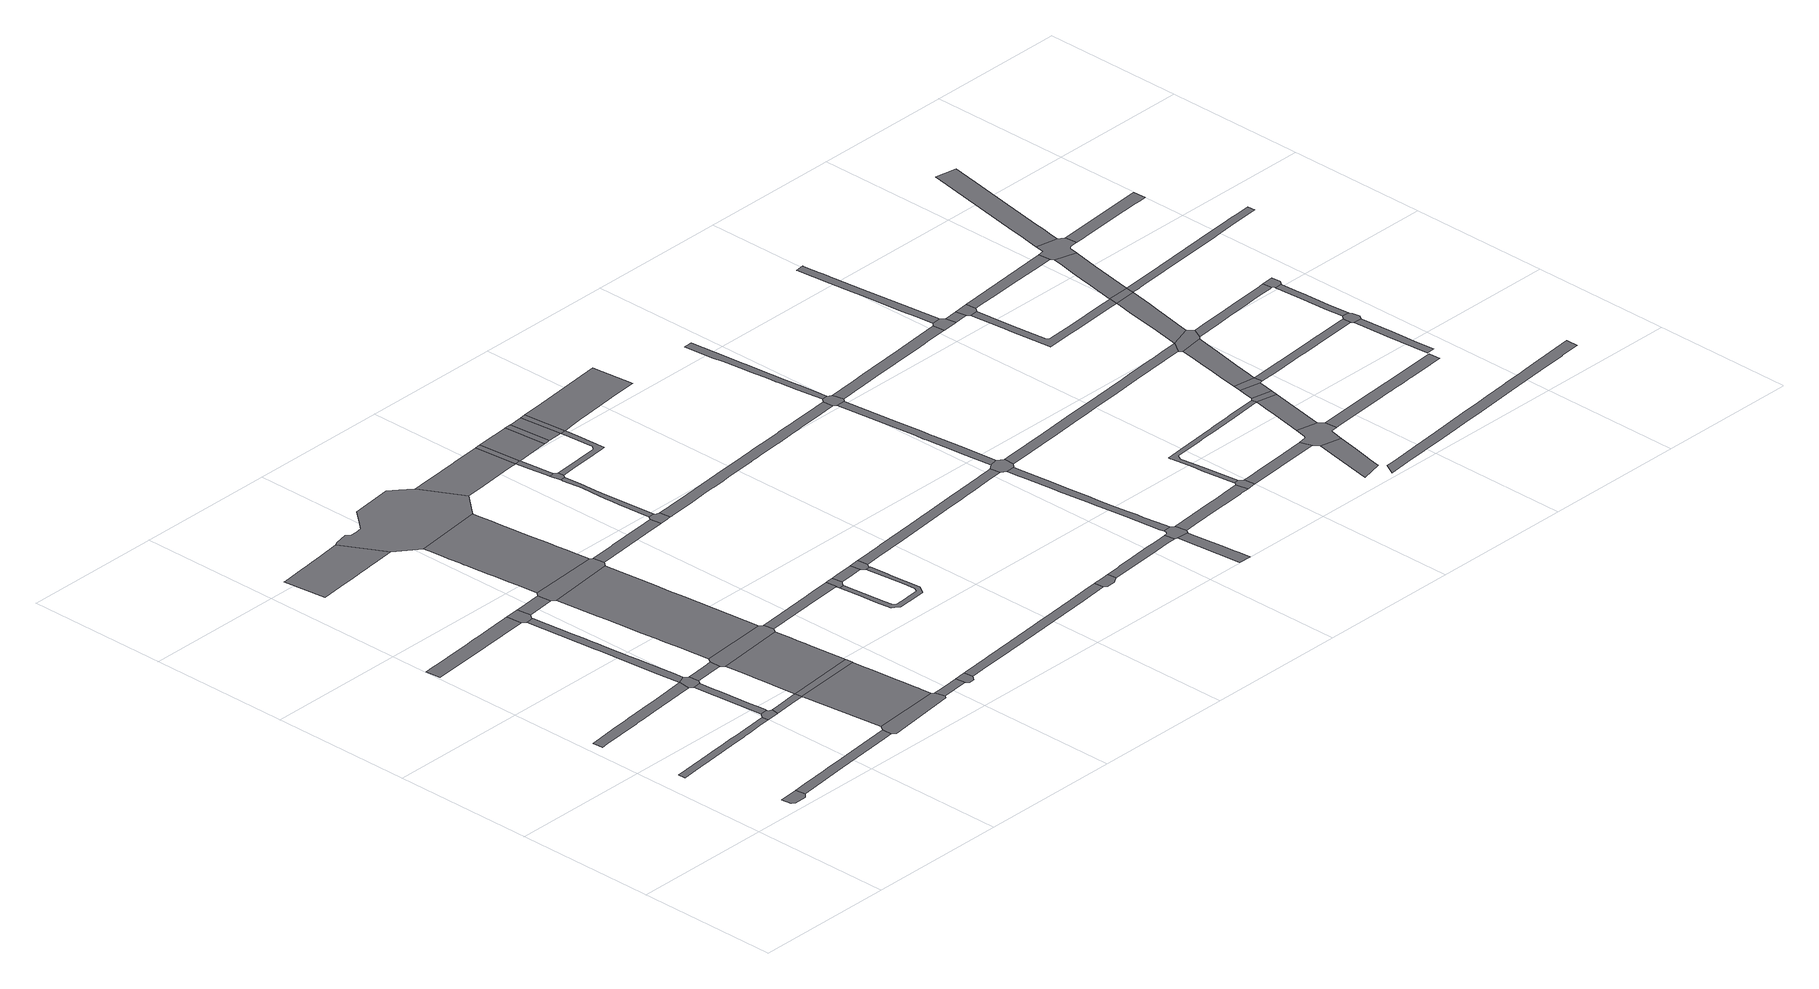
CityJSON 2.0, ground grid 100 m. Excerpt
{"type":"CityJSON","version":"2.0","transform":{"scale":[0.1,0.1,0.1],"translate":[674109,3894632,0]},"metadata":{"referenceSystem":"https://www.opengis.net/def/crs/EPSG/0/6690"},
"CityObjects":{
"road1":{"type":"Road","attributes":{"function":"9","usage":"9","RoadStructureAttribute.widthType":"9","RoadStructureAttribute.width":-9999,"RoadStructureAttribute.sectionType":"9"},"geometry":[{"type":"MultiSurface","lod":"1","boundaries":[[[0,1,2,3,4,5]]]}]},
"road2":{"type":"Road","attributes":{"function":"9","usage":"9","RoadStructureAttribute.widthType":"3","RoadStructureAttribute.width":5.05,"RoadStructureAttribute.sectionType":"1"},"geometry":[{"type":"MultiSurface","lod":"1","boundaries":[[[6,7,8,9,10,11,12,13,14,15,16,17,18,19,20,21,22,23,24,25]]]}]},
"road3":{"type":"Road","attributes":{"function":"9","usage":"9","RoadStructureAttribute.widthType":"2","RoadStructureAttribute.width":7.32,"RoadStructureAttribute.sectionType":"1"},"geometry":[{"type":"MultiSurface","lod":"1","boundaries":[[[26,27,28,29,30,31,32,33,34,35,36,37,38,39,40,41,42]]]}]},
"road4":{"type":"Road","attributes":{"function":"9","usage":"9","RoadStructureAttribute.widthType":"2","RoadStructureAttribute.width":7.13,"RoadStructureAttribute.sectionType":"1"},"geometry":[{"type":"MultiSurface","lod":"1","boundaries":[[[43,44,45,46,47,48,49,50,51,52,53,54,55,56,57,0,5]]]}]},
"road5":{"type":"Road","attributes":{"function":"9","usage":"9","RoadStructureAttribute.widthType":"2","RoadStructureAttribute.width":10.32,"RoadStructureAttribute.sectionType":"1"},"geometry":[{"type":"MultiSurface","lod":"1","boundaries":[[[58,59,60,61,62,63,64,65,66,67,68,69,70,71,72]]]}]},
"road6":{"type":"Road","attributes":{"function":"9","usage":"9","RoadStructureAttribute.widthType":"9","RoadStructureAttribute.width":-9999,"RoadStructureAttribute.sectionType":"9"},"geometry":[{"type":"MultiSurface","lod":"1","boundaries":[[[17,73,74,75,76,77,78,18]]]}]},
"road7":{"type":"Road","attributes":{"function":"9","usage":"9","RoadStructureAttribute.widthType":"3","RoadStructureAttribute.width":4.73,"RoadStructureAttribute.sectionType":"1"},"geometry":[{"type":"MultiSurface","lod":"1","boundaries":[[[76,79,80,81,82,83,84,85,86,87,77]]]}]},
"road8":{"type":"Road","attributes":{"function":"9","usage":"9","RoadStructureAttribute.widthType":"9","RoadStructureAttribute.width":-9999,"RoadStructureAttribute.sectionType":"9"},"geometry":[{"type":"MultiSurface","lod":"1","boundaries":[[[86,88,89,90,91,33,32,87]]]}]},
"road9":{"type":"Road","attributes":{"function":"9","usage":"9","RoadStructureAttribute.widthType":"3","RoadStructureAttribute.width":5.05,"RoadStructureAttribute.sectionType":"1"},"geometry":[{"type":"MultiSurface","lod":"1","boundaries":[[[92,93,74,73,94,95,96,97,98]]]}]},
"road10":{"type":"Road","attributes":{"function":"9","usage":"9","RoadStructureAttribute.widthType":"3","RoadStructureAttribute.width":5.26,"RoadStructureAttribute.sectionType":"1"},"geometry":[{"type":"MultiSurface","lod":"1","boundaries":[[[91,99,100,101,102,103,104,105,106,107,108,109,110,111,112,113,114,115,33]]]}]},
"road11":{"type":"Road","attributes":{"function":"9","usage":"9","RoadStructureAttribute.widthType":"2","RoadStructureAttribute.width":7.32,"RoadStructureAttribute.sectionType":"1"},"geometry":[{"type":"MultiSurface","lod":"1","boundaries":[[[89,116,117,118,119,120,121,90]]]}]},
"road12":{"type":"Road","attributes":{"function":"9","usage":"9","RoadStructureAttribute.widthType":"9","RoadStructureAttribute.width":-9999,"RoadStructureAttribute.sectionType":"9"},"geometry":[{"type":"MultiSurface","lod":"1","boundaries":[[[122,123,72,71,110,109,124,125]]]}]},
"road13":{"type":"Road","attributes":{"function":"9","usage":"9","RoadStructureAttribute.widthType":"9","RoadStructureAttribute.width":-9999,"RoadStructureAttribute.sectionType":"9"},"geometry":[{"type":"MultiSurface","lod":"1","boundaries":[[[126,127,128,129,130,50,49,131]]]}]},
"road14":{"type":"Road","attributes":{"function":"3","usage":"1","RoadStructureAttribute.widthType":"1","RoadStructureAttribute.width":31.57,"RoadStructureAttribute.sectionType":"1"},"geometry":[{"type":"MultiSurface","lod":"1","boundaries":[[[132,133,134,135,136,137,138,139,140,141,142,143,144,145,146,147,148,149,150]]]}]},
"road15":{"type":"Road","attributes":{"function":"1","usage":"1","RoadStructureAttribute.widthType":"1","RoadStructureAttribute.width":35.46,"RoadStructureAttribute.sectionType":"7"},"geometry":[{"type":"MultiSurface","lod":"1","boundaries":[[[151,152,153,130,129,154,155,156,157,158,159,160,161,162,163,97]]]}]},
"road16":{"type":"Road","attributes":{"function":"9","usage":"9","RoadStructureAttribute.widthType":"2","RoadStructureAttribute.width":10.32,"RoadStructureAttribute.sectionType":"1"},"geometry":[{"type":"MultiSurface","lod":"1","boundaries":[[[164,165,166,122,125]]]}]},
"road17":{"type":"Road","attributes":{"function":"9","usage":"9","RoadStructureAttribute.widthType":"9","RoadStructureAttribute.width":-9999,"RoadStructureAttribute.sectionType":"9"},"geometry":[{"type":"MultiSurface","lod":"1","boundaries":[[[97,163,167,168,169,98]]]}]},
"road18":{"type":"Road","attributes":{"function":"1","usage":"1","RoadStructureAttribute.widthType":"1","RoadStructureAttribute.width":35.46,"RoadStructureAttribute.sectionType":"7"},"geometry":[{"type":"MultiSurface","lod":"1","boundaries":[[[170,171,172,173,174,169,168,175,176,177,178,179,180,181]]]}]},
"road19":{"type":"Road","attributes":{"function":"9","usage":"9","RoadStructureAttribute.widthType":"9","RoadStructureAttribute.width":-9999,"RoadStructureAttribute.sectionType":"9"},"geometry":[{"type":"MultiSurface","lod":"1","boundaries":[[[180,182,183,184,185,119,118,181]]]}]},
"road20":{"type":"Road","attributes":{"function":"9","usage":"9","RoadStructureAttribute.widthType":"2","RoadStructureAttribute.width":7.17,"RoadStructureAttribute.sectionType":"1"},"geometry":[{"type":"MultiSurface","lod":"1","boundaries":[[[186,128,127,187,188,189]]]}]},
"road21":{"type":"Road","attributes":{"function":"1","usage":"1","RoadStructureAttribute.widthType":"1","RoadStructureAttribute.width":35.46,"RoadStructureAttribute.sectionType":"7"},"geometry":[{"type":"MultiSurface","lod":"1","boundaries":[[[190,191,192,193,194,195,196,197,198,199,200,201,202,203,204,205,206,207,208,209,185,184]]]}]},
"road22":{"type":"Road","attributes":{"function":"9","usage":"9","RoadStructureAttribute.widthType":"9","RoadStructureAttribute.width":-9999,"RoadStructureAttribute.sectionType":"9"},"geometry":[{"type":"MultiSurface","lod":"1","boundaries":[[[210,165,164,194,193,211,212,213]]]}]},
"road23":{"type":"Road","attributes":{"function":"9","usage":"9","RoadStructureAttribute.widthType":"9","RoadStructureAttribute.width":-9999,"RoadStructureAttribute.sectionType":"9"},"geometry":[{"type":"MultiSurface","lod":"1","boundaries":[[[188,214,215,216,217,218,219,189]]]}]},
"road24":{"type":"Road","attributes":{"function":"1","usage":"1","RoadStructureAttribute.widthType":"1","RoadStructureAttribute.width":35.46,"RoadStructureAttribute.sectionType":"7"},"geometry":[{"type":"MultiSurface","lod":"1","boundaries":[[[220,221,222,223,224,225,226,227,228,229,230,231,232,233,234,235,236,237,238,239,240,241,242,243,244,245,246,210,213]]]}]},
"road25":{"type":"Road","attributes":{"function":"9","usage":"9","RoadStructureAttribute.widthType":"9","RoadStructureAttribute.width":-9999,"RoadStructureAttribute.sectionType":"9"},"geometry":[{"type":"MultiSurface","lod":"1","boundaries":[[[142,141,234,233,247,248,249,250,251,252,253,254,255,256,257,258,259]]]}]},
"road26":{"type":"Road","attributes":{"function":"9","usage":"9","RoadStructureAttribute.widthType":"2","RoadStructureAttribute.width":7.51,"RoadStructureAttribute.sectionType":"1"},"geometry":[{"type":"MultiSurface","lod":"1","boundaries":[[[260,261,183,182,262,263,264,265]]]}]},
"road27":{"type":"Road","attributes":{"function":"9","usage":"9","RoadStructureAttribute.widthType":"2","RoadStructureAttribute.width":8.09,"RoadStructureAttribute.sectionType":"1"},"geometry":[{"type":"MultiSurface","lod":"1","boundaries":[[[266,267,268,269,270,212,211,271,272,273,274,275,276,277]]]}]},
"road28":{"type":"Road","attributes":{"function":"9","usage":"9","RoadStructureAttribute.widthType":"9","RoadStructureAttribute.width":-9999,"RoadStructureAttribute.sectionType":"9"},"geometry":[{"type":"MultiSurface","lod":"1","boundaries":[[[264,278,279,280,281,282,283,284,265]]]}]},
"road29":{"type":"Road","attributes":{"function":"9","usage":"9","RoadStructureAttribute.widthType":"2","RoadStructureAttribute.width":7.17,"RoadStructureAttribute.sectionType":"1"},"geometry":[{"type":"MultiSurface","lod":"1","boundaries":[[[285,286,287,288,289,290,291,292,293,218,217,294,295,296,297,298,299]]]}]},
"road30":{"type":"Road","attributes":{"function":"9","usage":"9","RoadStructureAttribute.widthType":"4","RoadStructureAttribute.width":3.38,"RoadStructureAttribute.sectionType":"1"},"geometry":[{"type":"MultiSurface","lod":"1","boundaries":[[[279,300,301,302,303,304,305,306,307,308,309,310,311,312,313,314,315,316,317,318,319,320,321,322,323,280]]]}]},
"road31":{"type":"Road","attributes":{"function":"9","usage":"9","RoadStructureAttribute.widthType":"2","RoadStructureAttribute.width":7.51,"RoadStructureAttribute.sectionType":"1"},"geometry":[{"type":"MultiSurface","lod":"1","boundaries":[[[282,324,325,326,327,283]]]}]},
"road32":{"type":"Road","attributes":{"function":"3","usage":"2","RoadStructureAttribute.widthType":"1","RoadStructureAttribute.width":30.07,"RoadStructureAttribute.sectionType":"1"},"geometry":[{"type":"MultiSurface","lod":"1","boundaries":[[[328,329,330,331,332,333,334,335,336,249,248,337,338,339,340,341,342]]]}]},
"road33":{"type":"Road","attributes":{"function":"9","usage":"9","RoadStructureAttribute.widthType":"9","RoadStructureAttribute.width":-9999,"RoadStructureAttribute.sectionType":"9"},"geometry":[{"type":"MultiSurface","lod":"1","boundaries":[[[343,277,276,344,345,346,347,348]]]}]},
"road34":{"type":"Road","attributes":{"function":"9","usage":"9","RoadStructureAttribute.widthType":"9","RoadStructureAttribute.width":-9999,"RoadStructureAttribute.sectionType":"9"},"geometry":[{"type":"MultiSurface","lod":"1","boundaries":[[[325,315,314,349,350,351,352,326]]]}]},
"road35":{"type":"Road","attributes":{"function":"9","usage":"9","RoadStructureAttribute.widthType":"4","RoadStructureAttribute.width":3.62,"RoadStructureAttribute.sectionType":"1"},"geometry":[{"type":"MultiSurface","lod":"1","boundaries":[[[353,354,355,356,357,358,359,360,361,362,363,364,365,343,348]]]}]},
"road36":{"type":"Road","attributes":{"function":"9","usage":"9","RoadStructureAttribute.widthType":"9","RoadStructureAttribute.width":-9999,"RoadStructureAttribute.sectionType":"9"},"geometry":[{"type":"MultiSurface","lod":"1","boundaries":[[[356,366,367,368,369,357]]]}]},
"road37":{"type":"Road","attributes":{"function":"9","usage":"9","RoadStructureAttribute.widthType":"4","RoadStructureAttribute.width":3.62,"RoadStructureAttribute.sectionType":"1"},"geometry":[{"type":"MultiSurface","lod":"1","boundaries":[[[370,342,371,372,373,369,368,374,375,376]]]}]},
"road38":{"type":"Road","attributes":{"function":"9","usage":"9","RoadStructureAttribute.widthType":"9","RoadStructureAttribute.width":-9999,"RoadStructureAttribute.sectionType":"9"},"geometry":[{"type":"MultiSurface","lod":"1","boundaries":[[[370,377,328,342]]]}]},
"road39":{"type":"Road","attributes":{"function":"3","usage":"2","RoadStructureAttribute.widthType":"1","RoadStructureAttribute.width":30.07,"RoadStructureAttribute.sectionType":"1"},"geometry":[{"type":"MultiSurface","lod":"1","boundaries":[[[378,379,377,370,380,381,382,383,384]]]}]},
"road40":{"type":"Road","attributes":{"function":"9","usage":"9","RoadStructureAttribute.widthType":"4","RoadStructureAttribute.width":3.93,"RoadStructureAttribute.sectionType":"1"},"geometry":[{"type":"MultiSurface","lod":"1","boundaries":[[[385,386,387,388,367,366,389,390,391,392,393,394,395,396,397,398,399]]]}]},
"road41":{"type":"Road","attributes":{"function":"9","usage":"9","RoadStructureAttribute.widthType":"9","RoadStructureAttribute.width":-9999,"RoadStructureAttribute.sectionType":"9"},"geometry":[{"type":"MultiSurface","lod":"1","boundaries":[[[400,401,299,298,402,403,404,405,406]]]}]},
"road42":{"type":"Road","attributes":{"function":"9","usage":"9","RoadStructureAttribute.widthType":"9","RoadStructureAttribute.width":-9999,"RoadStructureAttribute.sectionType":"9"},"geometry":[{"type":"MultiSurface","lod":"1","boundaries":[[[383,407,408,409,384]]]}]},
"road43":{"type":"Road","attributes":{"function":"3","usage":"2","RoadStructureAttribute.widthType":"1","RoadStructureAttribute.width":30.07,"RoadStructureAttribute.sectionType":"1"},"geometry":[{"type":"MultiSurface","lod":"1","boundaries":[[[408,410,411,412,413,414,409]]]}]},
"road44":{"type":"Road","attributes":{"function":"9","usage":"9","RoadStructureAttribute.widthType":"9","RoadStructureAttribute.width":-9999,"RoadStructureAttribute.sectionType":"9"},"geometry":[{"type":"MultiSurface","lod":"1","boundaries":[[[397,415,412,411,398]]]}]},
"road45":{"type":"Road","attributes":{"function":"9","usage":"9","RoadStructureAttribute.widthType":"2","RoadStructureAttribute.width":7.51,"RoadStructureAttribute.sectionType":"1"},"geometry":[{"type":"MultiSurface","lod":"1","boundaries":[[[416,417,418,419,420,421,422,423,424,425,426,427,428,429,430,351,350,431,432,433,434,435,436,437,438,439,440]]]}]},
"road46":{"type":"Road","attributes":{"function":"9","usage":"9","RoadStructureAttribute.widthType":"2","RoadStructureAttribute.width":8.09,"RoadStructureAttribute.sectionType":"1"},"geometry":[{"type":"MultiSurface","lod":"1","boundaries":[[[441,442,443,444,445,446,447,448,449,450,451,452,453,454,455,456,457,458,459,460,461,462,346,345,463,464,465,466,467,468,469,470,471,472,473,474,475,476,477,478,479,480,481,482,483,484,485,486,487]]]}]},
"road47":{"type":"Road","attributes":{"function":"9","usage":"9","RoadStructureAttribute.widthType":"2","RoadStructureAttribute.width":7.17,"RoadStructureAttribute.sectionType":"1"},"geometry":[{"type":"MultiSurface","lod":"1","boundaries":[[[405,488,489,490,491,492,493,494,495,496,497,498,499,406]]]}]},
"road48":{"type":"Road","attributes":{"function":"3","usage":"2","RoadStructureAttribute.widthType":"1","RoadStructureAttribute.width":30.07,"RoadStructureAttribute.sectionType":"1"},"geometry":[{"type":"MultiSurface","lod":"1","boundaries":[[[500,501,502,503,415,397,504,505,506,507,508,509,510,511]]]}]},
"road49":{"type":"Road","attributes":{"function":"9","usage":"9","RoadStructureAttribute.widthType":"2","RoadStructureAttribute.width":8.04,"RoadStructureAttribute.sectionType":"1"},"geometry":[{"type":"MultiSurface","lod":"1","boundaries":[[[512,513,514,515,516,517,518,519]]]}]},
"road50":{"type":"Road","attributes":{"function":"9","usage":"9","RoadStructureAttribute.widthType":"9","RoadStructureAttribute.width":-9999,"RoadStructureAttribute.sectionType":"9"},"geometry":[{"type":"MultiSurface","lod":"1","boundaries":[[[520,521,522,492,491,518,517,523,524,525]]]}]},
"road51":{"type":"Road","attributes":{"function":"9","usage":"9","RoadStructureAttribute.widthType":"3","RoadStructureAttribute.width":5.55,"RoadStructureAttribute.sectionType":"1"},"geometry":[{"type":"MultiSurface","lod":"1","boundaries":[[[526,527,528,529,530,531,532,533,534,535,536,537,538,539,540,541,542,543,544,545,546,547,520,525]]]}]},
"road52":{"type":"Road","attributes":{"function":"9","usage":"9","RoadStructureAttribute.widthType":"9","RoadStructureAttribute.width":-9999,"RoadStructureAttribute.sectionType":"9"},"geometry":[{"type":"MultiSurface","lod":"1","boundaries":[[[416,440,538,537,548,549,550,551]]]}]},
"road53":{"type":"Road","attributes":{"function":"9","usage":"9","RoadStructureAttribute.widthType":"2","RoadStructureAttribute.width":7.17,"RoadStructureAttribute.sectionType":"1"},"geometry":[{"type":"MultiSurface","lod":"1","boundaries":[[[523,552,553,554,555,556,557,558,559,560,561,562,563,564,524]]]}]},
"road54":{"type":"Road","attributes":{"function":"9","usage":"9","RoadStructureAttribute.widthType":"3","RoadStructureAttribute.width":5.89,"RoadStructureAttribute.sectionType":"1"},"geometry":[{"type":"MultiSurface","lod":"1","boundaries":[[[565,566,567,568,569,570,571,572,551,550,573,574,575,576,577,578,579,580,581]]]}]},
"road55":{"type":"Road","attributes":{"function":"9","usage":"9","RoadStructureAttribute.widthType":"9","RoadStructureAttribute.width":-9999,"RoadStructureAttribute.sectionType":"9"},"geometry":[{"type":"MultiSurface","lod":"1","boundaries":[[[581,580,582,583,584,585,441,487]]]}]},
"road56":{"type":"Road","attributes":{"function":"9","usage":"9","RoadStructureAttribute.widthType":"3","RoadStructureAttribute.width":5.15,"RoadStructureAttribute.sectionType":"1"},"geometry":[{"type":"MultiSurface","lod":"1","boundaries":[[[586,587,588,589,590,591,592,593,594,595,596,597,598,585,584,599,600,601,602,603,604,605,606,607,608,609]]]}]},
"road57":{"type":"Road","attributes":{"function":"9","usage":"9","RoadStructureAttribute.widthType":"9","RoadStructureAttribute.width":-9999,"RoadStructureAttribute.sectionType":"9"},"geometry":[{"type":"MultiSurface","lod":"1","boundaries":[[[560,610,611,612,613,614,561]]]}]},
"road58":{"type":"Road","attributes":{"function":"9","usage":"9","RoadStructureAttribute.widthType":"2","RoadStructureAttribute.width":7.17,"RoadStructureAttribute.sectionType":"1"},"geometry":[{"type":"MultiSurface","lod":"1","boundaries":[[[615,616,617,618,619,620,611,610,621,622,623,624,625]]]}]},
"road59":{"type":"Road","attributes":{"function":"9","usage":"9","RoadStructureAttribute.widthType":"2","RoadStructureAttribute.width":8.09,"RoadStructureAttribute.sectionType":"1"},"geometry":[{"type":"MultiSurface","lod":"1","boundaries":[[[626,627,628,629,630,631,632,633,634,635,636,637,638,639,640,641,642,643,644,645,646,647,648,583,582]]]}]},
"road60":{"type":"Road","attributes":{"function":"9","usage":"9","RoadStructureAttribute.widthType":"9","RoadStructureAttribute.width":-9999,"RoadStructureAttribute.sectionType":"1"},"geometry":[{"type":"MultiSurface","lod":"1","boundaries":[[[612,649,650,651,652,653,654,655,656,657,658,659,660,661,662,663,664,665,666,667,668,669,670,671,672,673,613]]]}]},
"road61":{"type":"Road","attributes":{"function":"9","usage":"9","RoadStructureAttribute.widthType":"2","RoadStructureAttribute.width":7.51,"RoadStructureAttribute.sectionType":"1"},"geometry":[{"type":"MultiSurface","lod":"1","boundaries":[[[674,675,676,677,678,679,680,681,682,683,684,685,686,687,688,689,690,549,548,691,692,693,694,695,696,697,698,699,700,701,702]]]}]},
"road62":{"type":"Road","attributes":{"function":"9","usage":"9","RoadStructureAttribute.widthType":"1","RoadStructureAttribute.width":15.49,"RoadStructureAttribute.sectionType":"1"},"geometry":[{"type":"MultiSurface","lod":"1","boundaries":[[[703,704,705,706,707,708,709,710]]]}]},
"road63":{"type":"Road","attributes":{"function":"9","usage":"9","RoadStructureAttribute.widthType":"9","RoadStructureAttribute.width":-9999,"RoadStructureAttribute.sectionType":"9"},"geometry":[{"type":"MultiSurface","lod":"1","boundaries":[[[711,712,625,624,710,709,713,714,715,716,717,718]]]}]},
"road64":{"type":"Road","attributes":{"function":"9","usage":"9","RoadStructureAttribute.widthType":"1","RoadStructureAttribute.width":15.49,"RoadStructureAttribute.sectionType":"1"},"geometry":[{"type":"MultiSurface","lod":"1","boundaries":[[[717,719,720,721,661,722,723,718]]]}]},
"road65":{"type":"Road","attributes":{"function":"9","usage":"9","RoadStructureAttribute.widthType":"9","RoadStructureAttribute.width":-9999,"RoadStructureAttribute.sectionType":"9"},"geometry":[{"type":"MultiSurface","lod":"1","boundaries":[[[724,725,726,638,637,727,728]]]}]},
"road66":{"type":"Road","attributes":{"function":"9","usage":"9","RoadStructureAttribute.widthType":"9","RoadStructureAttribute.width":-9999,"RoadStructureAttribute.sectionType":"9"},"geometry":[{"type":"MultiSurface","lod":"1","boundaries":[[[661,721,729,730,662]]]}]},
"road67":{"type":"Road","attributes":{"function":"9","usage":"9","RoadStructureAttribute.widthType":"2","RoadStructureAttribute.width":8.09,"RoadStructureAttribute.sectionType":"1"},"geometry":[{"type":"MultiSurface","lod":"1","boundaries":[[[728,731,732,733,724]]]}]},
"road68":{"type":"Road","attributes":{"function":"9","usage":"9","RoadStructureAttribute.widthType":"3","RoadStructureAttribute.width":5.98,"RoadStructureAttribute.sectionType":"1"},"geometry":[{"type":"MultiSurface","lod":"1","boundaries":[[[734,735,736,737,738,739,726,725,740,741,742,743,744,745,746,747,748,749]]]}]},
"road69":{"type":"Road","attributes":{"function":"9","usage":"9","RoadStructureAttribute.widthType":"1","RoadStructureAttribute.width":15.49,"RoadStructureAttribute.sectionType":"1"},"geometry":[{"type":"MultiSurface","lod":"1","boundaries":[[[729,750,751,752,753,730]]]}]},
"road70":{"type":"Road","attributes":{"function":"9","usage":"9","RoadStructureAttribute.widthType":"9","RoadStructureAttribute.width":-9999,"RoadStructureAttribute.sectionType":"9"},"geometry":[{"type":"MultiSurface","lod":"1","boundaries":[[[754,752,751,755,756]]]}]},
"road71":{"type":"Road","attributes":{"function":"9","usage":"9","RoadStructureAttribute.widthType":"9","RoadStructureAttribute.width":-9999,"RoadStructureAttribute.sectionType":"9"},"geometry":[{"type":"MultiSurface","lod":"1","boundaries":[[[757,758,733,732,759,760]]]}]},
"road72":{"type":"Road","attributes":{"function":"9","usage":"9","RoadStructureAttribute.widthType":"1","RoadStructureAttribute.width":15.49,"RoadStructureAttribute.sectionType":"1"},"geometry":[{"type":"MultiSurface","lod":"1","boundaries":[[[761,762,763,764,765,766,754,756,767,768,769,770,771]]]}]},
"road73":{"type":"Road","attributes":{"function":"9","usage":"9","RoadStructureAttribute.widthType":"3","RoadStructureAttribute.width":5.84,"RoadStructureAttribute.sectionType":"1"},"geometry":[{"type":"MultiSurface","lod":"1","boundaries":[[[772,773,774,775,776,777,778,779,760,759,780,781,782,783,784,785,786,787,788,789,790,791,792]]]}]},
"road74":{"type":"Road","attributes":{"function":"9","usage":"9","RoadStructureAttribute.widthType":"2","RoadStructureAttribute.width":8,"RoadStructureAttribute.sectionType":"1"},"geometry":[{"type":"MultiSurface","lod":"1","boundaries":[[[793,794,795,796,797,716,715,798,799,800,801,802,803,804,805,806,807,808,809,810,811]]]}]},
"road75":{"type":"Road","attributes":{"function":"9","usage":"9","RoadStructureAttribute.widthType":"9","RoadStructureAttribute.width":-9999,"RoadStructureAttribute.sectionType":"9"},"geometry":[{"type":"MultiSurface","lod":"1","boundaries":[[[702,701,761,771,812,813,814]]]}]},
"road76":{"type":"Road","attributes":{"function":"9","usage":"9","RoadStructureAttribute.widthType":"2","RoadStructureAttribute.width":7.75,"RoadStructureAttribute.sectionType":"1"},"geometry":[{"type":"MultiSurface","lod":"1","boundaries":[[[815,816,817,818,819,820,821,822,823,824,825,826,827,828,829,830,831,832,833,834,835,836,837,838,839,840,841,842]]]}]},
"road77":{"type":"Road","attributes":{"function":"9","usage":"9","RoadStructureAttribute.widthType":"2","RoadStructureAttribute.width":8.09,"RoadStructureAttribute.sectionType":"1"},"geometry":[{"type":"MultiSurface","lod":"1","boundaries":[[[758,757,843,844,845,846,847,848,849]]]}]},
"road78":{"type":"Road","attributes":{"function":"9","usage":"9","RoadStructureAttribute.widthType":"1","RoadStructureAttribute.width":15.49,"RoadStructureAttribute.sectionType":"1"},"geometry":[{"type":"MultiSurface","lod":"1","boundaries":[[[850,851,852,853,854,855,856,791,857,858,859,860,861,702,814]]]}]},
"road79":{"type":"Road","attributes":{"function":"9","usage":"9","RoadStructureAttribute.widthType":"2","RoadStructureAttribute.width":7.95,"RoadStructureAttribute.sectionType":"1"},"geometry":[{"type":"MultiSurface","lod":"1","boundaries":[[[862,863,864,865,866,867,756,755,868,869,870,871,872,873,874,875]]]}]},
"road80":{"type":"Road","attributes":{"function":"9","usage":"9","RoadStructureAttribute.widthType":"9","RoadStructureAttribute.width":-9999,"RoadStructureAttribute.sectionType":"9"},"geometry":[{"type":"MultiSurface","lod":"1","boundaries":[[[791,856,876,792]]]}]},
"road81":{"type":"Road","attributes":{"function":"9","usage":"9","RoadStructureAttribute.widthType":"1","RoadStructureAttribute.width":15.49,"RoadStructureAttribute.sectionType":"1"},"geometry":[{"type":"MultiSurface","lod":"1","boundaries":[[[877,878,879,880,881,882,883,884,792,876,885]]]}]},
"road82":{"type":"Road","attributes":{"function":"9","usage":"9","RoadStructureAttribute.widthType":"2","RoadStructureAttribute.width":6.5,"RoadStructureAttribute.sectionType":"1"},"geometry":[{"type":"MultiSurface","lod":"1","boundaries":[[[886,887,888,889,890,891,892,893,894,895,896,897,898,899,900,901,813,812]]]}]},
"road83":{"type":"Road","attributes":{"function":"9","usage":"9","RoadStructureAttribute.widthType":"3","RoadStructureAttribute.width":5.34,"RoadStructureAttribute.sectionType":"1"},"geometry":[{"type":"MultiSurface","lod":"1","boundaries":[[[902,903,904,905,906,907,908,909,910]]]}]},
"road84":{"type":"Road","attributes":{"function":"9","usage":"9","RoadStructureAttribute.widthType":"9","RoadStructureAttribute.width":-9999,"RoadStructureAttribute.sectionType":"9"},"geometry":[{"type":"MultiSurface","lod":"1","boundaries":[[[911,912,913,849,848,879,878,914,915,916,917]]]}]},
"road85":{"type":"Road","attributes":{"function":"9","usage":"9","RoadStructureAttribute.widthType":"9","RoadStructureAttribute.width":-9999,"RoadStructureAttribute.sectionType":"9"},"geometry":[{"type":"MultiSurface","lod":"1","boundaries":[[[906,905,918,919,920,921,862,875]]]}]},
"road86":{"type":"Road","attributes":{"function":"9","usage":"9","RoadStructureAttribute.widthType":"3","RoadStructureAttribute.width":4.6,"RoadStructureAttribute.sectionType":"1"},"geometry":[{"type":"MultiSurface","lod":"1","boundaries":[[[922,923,924,925,921,920,926,927,928,929]]]}]},
"road87":{"type":"Road","attributes":{"function":"9","usage":"9","RoadStructureAttribute.widthType":"9","RoadStructureAttribute.width":-9999,"RoadStructureAttribute.sectionType":"9"},"geometry":[{"type":"MultiSurface","lod":"1","boundaries":[[[930,931,894,893,932,922,929]]]}]},
"road88":{"type":"Road","attributes":{"function":"9","usage":"9","RoadStructureAttribute.widthType":"1","RoadStructureAttribute.width":15.49,"RoadStructureAttribute.sectionType":"1"},"geometry":[{"type":"MultiSurface","lod":"1","boundaries":[[[933,934,935,936,937,938,939,940,941,942,943,944,945,946,912,911]]]}]},
"road89":{"type":"Road","attributes":{"function":"9","usage":"9","RoadStructureAttribute.widthType":"3","RoadStructureAttribute.width":5.13,"RoadStructureAttribute.sectionType":"1"},"geometry":[{"type":"MultiSurface","lod":"1","boundaries":[[[947,948,949,950,951,952,953,954,955,956,876,856,957,958,959,960,961,962,963,964,965]]]}]},
"road90":{"type":"Road","attributes":{"function":"9","usage":"9","RoadStructureAttribute.widthType":"2","RoadStructureAttribute.width":8.45,"RoadStructureAttribute.sectionType":"1"},"geometry":[{"type":"MultiSurface","lod":"1","boundaries":[[[916,966,967,968,969,970,971,972,973,974,975,976,917]]]}]}
},
"vertices":[
[507,167,0],[368,153,0],[376,82,0],[401,66,0],[485,65,0],[515,94,0],
[235,760,0],[319,769,0],[350,772,0],[530,792,0],[563,796,0],[712,812,0],[747,815,0],[767,818,0],[782,819,0],[805,822,0],[908,833,0],[998,843,0],[993,891,0],[728,863,0],[686,859,0],[575,848,0],[522,842,0],[451,835,0],[159,804,0],[164,752,0],
[132,1364,0],[428,1394,0],[444,1396,0],[475,1399,0],[597,1412,0],[771,1430,0],[943,1447,0],[954,1529,0],[721,1504,0],[584,1489,0],[437,1472,0],[410,1469,0],[383,1467,0],[285,1456,0],[152,1441,0],[81,1433,0],[86,1359,0],
[723,118,0],[893,137,0],[1038,153,0],[1251,176,0],[1294,181,0],[1351,188,0],[1380,191,0],[1378,259,0],[1249,245,0],[1069,226,0],[967,215,0],[830,201,0],[788,197,0],[706,187,0],[620,179,0],
[788,2810,0],[693,2801,0],[678,2800,0],[529,2785,0],[481,2780,0],[421,2774,0],[222,2755,0],[157,2748,0],[65,2739,0],[8,2734,0],[18,2628,0],[197,2644,0],[287,2653,0],[819,2702,0],[808,2812,0],
[1093,853,0],[1096,904,0],[1075,914,0],[1074,927,0],[1020,922,0],[1007,907,0],
[1073,939,0],[1067,1005,0],[1063,1050,0],[1058,1103,0],[1056,1123,0],[1042,1271,0],[1036,1343,0],[1028,1432,0],[975,1428,0],
[1040,1448,0],[1049,1460,0],[1043,1532,0],[1014,1557,0],
[1327,931,0],[1163,912,0],[1176,862,0],[1228,868,0],[1331,879,0],[1334,879,0],[1328,931,0],
[1007,1635,0],[999,1713,0],[991,1800,0],[980,1904,0],[975,1958,0],[956,2148,0],[951,2204,0],[948,2238,0],[941,2307,0],[933,2390,0],[904,2686,0],[845,2680,0],[894,2161,0],[896,2141,0],[907,2027,0],[919,1905,0],[936,1716,0],
[1067,1461,0],[1147,1469,0],[1257,1480,0],[1255,1558,0],[1223,1554,0],[1187,1549,0],
[912,2823,0],[831,2815,0],[902,2697,0],[922,2722,0],
[1910,231,0],[1926,251,0],[1907,319,0],[1891,333,0],[1402,291,0],[1408,169,0],
[199,4071,0],[232,3768,0],[437,3791,0],[503,3798,0],[615,3810,0],[638,3812,0],[678,3817,0],[762,3826,0],[861,3837,0],[891,3840,0],[725,4136,0],[684,4131,0],[606,4121,0],[564,4116,0],[527,4111,0],[480,4106,0],[435,4100,0],[391,4095,0],[202,4072,0],
[1334,876,0],[1335,869,0],[1351,733,0],[1883,416,0],[1882,432,0],[1878,467,0],[1872,531,0],[1867,590,0],[1867,592,0],[1854,720,0],[1849,778,0],[1844,830,0],[1835,927,0],
[1125,2744,0],[1116,2843,0],[936,2825,0],
[1835,928,0],[1830,978,0],[1330,931,0],
[1287,1394,0],[1296,1297,0],[1302,1225,0],[1310,1144,0],[1316,1074,0],[1806,1231,0],[1804,1248,0],[1801,1284,0],[1795,1346,0],[1791,1389,0],[1779,1509,0],[1281,1455,0],
[1798,1537,0],[1787,1609,0],[1761,1629,0],[1277,1590,0],
[1999,328,0],[2018,260,0],[2121,270,0],[2114,339,0],
[1706,2193,0],[1695,2304,0],[1686,2401,0],[1649,2782,0],[1154,2724,0],[1187,2414,0],[1194,2351,0],[1204,2266,0],[1213,2171,0],[1220,2114,0],[1237,1964,0],[1238,1949,0],[1241,1919,0],[1242,1909,0],[1249,1847,0],[1253,1807,0],[1258,1759,0],[1265,1692,0],[1270,1654,0],[1273,1626,0],
[1138,2869,0],[1673,2811,0],[1661,2892,0],[1644,2906,0],
[2142,249,0],[2181,252,0],[2193,267,0],[2205,283,0],[2199,347,0],[2184,346,0],
[1634,3003,0],[1630,3041,0],[1624,3089,0],[1619,3140,0],[1615,3176,0],[1610,3223,0],[1599,3325,0],[1590,3405,0],[1581,3492,0],[1571,3587,0],[1567,3620,0],[1565,3640,0],[1556,3719,0],[1550,3778,0],[1052,3718,0],[1054,3698,0],[1056,3678,0],[1067,3571,0],[1071,3529,0],[1080,3443,0],[1083,3413,0],[1085,3389,0],[1090,3343,0],[1102,3226,0],[1105,3194,0],[1118,3071,0],[1123,3019,0],
[1595,3831,0],[1688,3938,0],[1531,4229,0],[1493,4262,0],[1457,4292,0],[1397,4343,0],[1093,4306,0],[1003,4196,0],[964,4154,0],[918,4149,0],[869,4149,0],[846,4171,0],[752,4151,0],
[2291,1662,0],[2214,1654,0],[2246,1582,0],[2331,1590,0],[2416,1596,0],[2408,1674,0],
[2181,2945,0],[2105,2937,0],[1856,2912,0],[1840,2910,0],[1758,2902,0],[1860,2832,0],[1928,2839,0],[1946,2841,0],[1973,2844,0],[2086,2855,0],[2238,2870,0],[2230,2950,0],
[2416,1593,0],[2419,1572,0],[2454,1576,0],[2466,1595,0],[2477,1607,0],[2469,1681,0],[2437,1677,0],
[3445,474,0],[3258,455,0],[2988,428,0],[2951,424,0],[2896,419,0],[2659,395,0],[2436,372,0],[2420,371,0],[2213,348,0],[2304,293,0],[2576,320,0],[2620,324,0],[3312,393,0],[3502,412,0],[3496,479,0],
[2432,1444,0],[2437,1388,0],[2444,1295,0],[2458,1187,0],[2475,1174,0],[2504,1152,0],[2587,1158,0],[2699,1167,0],[2717,1169,0],[2735,1198,0],[2753,1227,0],[2751,1254,0],[2734,1447,0],[2731,1477,0],[2720,1602,0],[2684,1598,0],[2714,1317,0],[2721,1237,0],[2704,1206,0],[2617,1199,0],[2592,1197,0],[2516,1191,0],[2492,1207,0],[2482,1267,0],
[2554,1614,0],[2658,1625,0],[2650,1700,0],[2529,1687,0],
[2127,4286,0],[2092,4283,0],[2023,4276,0],[1917,4266,0],[1903,4264,0],[1819,4257,0],[1788,4254,0],[1684,4244,0],[1589,4235,0],[1723,3942,0],[1793,3949,0],[1992,3968,0],[2106,3980,0],[2153,3984,0],[2156,3985,0],
[2246,2974,0],[2307,2877,0],[2330,2880,0],[2322,2959,0],[2291,2967,0],[2290,2978,0],
[2719,1614,0],[2733,1632,0],[2725,1707,0],[2667,1701,0],
[2256,3329,0],[2253,3422,0],[2249,3546,0],[2238,3658,0],[2202,3653,0],[2203,3641,0],[2217,3541,0],[2219,3498,0],[2221,3415,0],[2225,3318,0],[2227,3253,0],[2227,3251,0],[2229,3206,0],
[2254,3682,0],[2250,3722,0],[2226,3739,0],[2190,3734,0],
[2197,3989,0],[2156,3982,0],[2175,3843,0],[2187,3761,0],[2223,3763,0],[2204,3928,0],[2197,3986,0],
[2168,4290,0],
[2415,4314,0],[2311,4304,0],[2200,3989,0],[2386,4009,0],[2406,4012,0],[2445,4015,0],[2418,4314,0],
[2616,3780,0],[2597,3757,0],[2475,3744,0],[2455,3742,0],[2308,3687,0],[2393,3696,0],[2464,3703,0],[2493,3706,0],[2637,3720,0],[2656,3722,0],[2646,3929,0],[2640,4024,0],[2640,4027,0],[2600,4024,0],[2600,4022,0],
[3572,487,0],[3510,481,0],[3523,398,0],[3584,401,0],[3615,420,0],[3635,429,0],[3629,493,0],
[2478,4018,0],[2491,4019,0],[2464,4315,0],
[2500,4020,0],[2600,4025,0],[2568,4326,0],[2517,4320,0],[2467,4315,0],
[2608,4330,0],
[4050,1846,0],[4027,1843,0],[3954,1836,0],[3931,1833,0],[3756,1815,0],[3644,1803,0],[3442,1782,0],[3424,1781,0],[3370,1775,0],[3315,1769,0],[3250,1762,0],[3248,1762,0],[2949,1731,0],[2923,1728,0],[2845,1720,0],[2839,1644,0],[3090,1671,0],[3441,1709,0],[3577,1724,0],[3659,1732,0],[3740,1741,0],[3797,1747,0],[3871,1755,0],[3944,1763,0],[4061,1776,0],
[3941,3115,0],[3781,3099,0],[3745,3096,0],[3648,3087,0],[3592,3081,0],[3508,3073,0],[3489,3071,0],[3430,3066,0],[3357,3059,0],[3350,3058,0],[3326,3056,0],[3275,3051,0],[3240,3047,0],[3182,3042,0],[3159,3039,0],[3105,3034,0],[2963,3021,0],[2594,2985,0],[2534,2979,0],[2447,2971,0],[2405,2967,0],[2374,2964,0],[2351,2882,0],[2354,2882,0],[2446,2891,0],[2533,2900,0],[2665,2914,0],[2755,2922,0],[2760,2922,0],[2845,2931,0],[2913,2937,0],[2958,2942,0],[3136,2959,0],[3137,2960,0],[3200,2966,0],[3226,2968,0],[3255,2971,0],[3401,2986,0],[3411,2987,0],[3532,2999,0],[3546,3000,0],[3606,3006,0],[3632,3009,0],[3707,3016,0],[3797,3025,0],[3878,3033,0],[3946,3040,0],
[4037,464,0],[4087,469,0],[4157,475,0],[4205,479,0],[4195,551,0],[4158,546,0],[4072,539,0],[4038,535,0],[3874,521,0],[3771,512,0],[3756,508,0],[3732,503,0],
[3173,4390,0],[3008,4372,0],[2843,4355,0],[2778,4348,0],[2643,4027,0],[2759,4045,0],[2798,4049,0],[2877,4057,0],[2995,4070,0],[3164,4088,0],[3321,4104,0],[3290,4402,0],
[4361,2,0],[4352,84,0],[4347,129,0],[4340,191,0],[4316,414,0],[4310,467,0],[4226,473,0],[4270,5,0],
[4229,586,0],[4231,572,0],[4217,554,0],[4327,494,0],[4314,573,0],[4290,593,0],
[4275,692,0],[4263,788,0],[4257,839,0],[4253,870,0],[4247,913,0],[4233,1024,0],[4222,1141,0],[4218,1181,0],[4199,1362,0],[4189,1461,0],[4171,1640,0],[4159,1756,0],[4097,1751,0],[4106,1669,0],[4110,1636,0],[4137,1402,0],[4140,1367,0],[4164,1159,0],[4170,1103,0],[4187,960,0],[4197,872,0],[4226,614,0],
[4186,1783,0],[4191,1857,0],[4149,1889,0],[4087,1874,0],
[4413,502,0],[4522,512,0],[4566,516,0],[4698,528,0],[4722,531,0],[4861,543,0],[4873,545,0],[4886,546,0],[4933,550,0],[4917,634,0],[4801,622,0],[4723,614,0],[4646,607,0],
[3996,2773,0],[3998,2752,0],[4030,2439,0],[4035,2381,0],[4039,2346,0],[4044,2300,0],[4055,2191,0],[4065,2090,0],[4145,1927,0],[4124,2134,0],[4105,2318,0],[4101,2356,0],[4099,2370,0],[4091,2451,0],[4072,2630,0],[4031,3027,0],[3970,3026,0],
[4049,3046,0],[4034,3125,0],[4006,3141,0],[3963,3139,0],
[3845,4160,0],[3853,4087,0],[3865,3940,0],[3876,3885,0],[3880,3847,0],[3896,3700,0],[3899,3673,0],[3911,3572,0],[3918,3517,0],[3922,3481,0],[3925,3458,0],[3941,3322,0],[3957,3191,0],[3997,3234,0],[3988,3325,0],[3978,3426,0],[3975,3459,0],[3965,3563,0],[3948,3730,0],[3941,3803,0],[3931,3904,0],[3923,3991,0],[3915,4077,0],[3906,4165,0],
[5002,557,0],[4994,636,0],[4965,661,0],[4929,656,0],[4929,649,0],
[5383,674,0],[5353,670,0],[5280,663,0],[5127,649,0],[5041,641,0],[5015,638,0],[5188,574,0],[5253,580,0],[5326,587,0],[5566,609,0],[5542,691,0],
[4103,3052,0],[4160,3057,0],[4204,3062,0],[4368,3078,0],[4428,3084,0],[4515,3092,0],[4631,3104,0],[4759,3117,0],[4860,3127,0],[4885,3129,0],[4988,3139,0],[5048,3145,0],[5039,3229,0],[4911,3216,0],[4731,3197,0],[4694,3194,0],[4432,3166,0],[4338,3157,0],[4336,3156,0],[4211,3143,0],[4143,3136,0],[4102,3132,0],[4074,3129,0],
[4932,926,0],[4923,1005,0],[4915,1070,0],[4912,1087,0],[4929,1119,0],[5004,1126,0],[5066,1132,0],[5136,1139,0],[5189,1144,0],[5297,1154,0],[5328,1157,0],[5487,1173,0],[5711,1197,0],[5704,1234,0],[5490,1212,0],[5444,1207,0],[5375,1199,0],[5332,1195,0],[5298,1191,0],[4995,1159,0],[4873,1146,0],[4875,1130,0],[4876,1115,0],[4894,965,0],[4901,896,0],
[5766,2014,0],[5669,2004,0],[5619,1999,0],[5554,1993,0],[5431,1980,0],[5355,1973,0],[5233,1961,0],[5156,1953,0],[5110,1948,0],[4901,1927,0],[4807,1918,0],[4641,1901,0],[4495,1887,0],[4430,1881,0],[4407,1878,0],[4356,1873,0],[4261,1864,0],[4268,1791,0],[4471,1811,0],[4625,1827,0],[4792,1843,0],[4931,1857,0],[5035,1867,0],[5104,1874,0],[5228,1887,0],[5412,1905,0],[5692,1933,0],[5821,1945,0],[5877,2025,0],
[5570,429,0],[5509,122,0],[5665,161,0],[5682,243,0],[5693,293,0],[5715,395,0],[5745,538,0],[5598,569,0],
[5614,715,0],[5603,701,0],[5764,625,0],[5772,640,0],[5820,645,0],[5813,731,0],[5781,768,0],[5631,798,0],
[5825,1000,0],[5841,1086,0],[5857,1169,0],[5685,1070,0],[5674,1013,0],
[5152,3231,0],[5125,3254,0],[5062,3251,0],[5070,3147,0],[5166,3157,0],
[5867,1220,0],[5721,1248,0],
[5202,3160,0],[5262,3166,0],[5254,3241,0],
[4984,4021,0],[5001,3856,0],[5008,3784,0],[5024,3626,0],[5038,3484,0],[5050,3370,0],[5102,3478,0],[5064,3840,0],[5044,4043,0],[5040,4082,0],[5035,4127,0],[5031,4161,0],[5020,4275,0],[5019,4278,0],[4958,4272,0],[4959,4270,0],
[5883,1304,0],[5889,1335,0],[5742,1363,0],[5736,1327,0],
[5753,1423,0],[5913,1338,0],[5908,1400,0],
[5366,3181,0],[5359,3252,0],[5284,3146,0],[5340,3150,0],
[5846,1924,0],[5824,1801,0],[5805,1702,0],[5795,1649,0],[5791,1628,0],[5772,1524,0],[5919,1457,0],[5945,1585,0],[5981,1770,0],[6002,1873,0],[6017,1950,0],
[5988,2660,0],[5897,2652,0],[5622,2629,0],[5410,2611,0],[5391,2626,0],[5376,2772,0],[5370,2842,0],[5361,2929,0],[5307,2906,0],[5308,2897,0],[5311,2854,0],[5335,2600,0],[5341,2546,0],[5493,2558,0],[5585,2565,0],[5741,2577,0],[5848,2585,0],[5945,2593,0],[5980,2595,0],[5983,2595,0],[5991,2660,0],
[6830,817,0],[6440,784,0],[6407,781,0],[6265,769,0],[6010,748,0],[5876,649,0],[5915,653,0],[6126,671,0],[6137,672,0],[6240,681,0],[6324,689,0],[6358,692,0],[6410,697,0],[6452,700,0],[6522,706,0],[6553,709,0],[6665,719,0],[6743,726,0],[6830,734,0],
[6033,1964,0],[6072,2039,0],[6035,2077,0],
[7173,278,0],[7088,269,0],[7046,264,0],[6892,248,0],[6866,245,0],[6703,227,0],[6614,217,0],[6563,212,0],[6524,208,0],[6461,201,0],[6180,170,0],[5988,149,0],[5865,136,0],[5749,123,0],[5702,118,0],[5661,40,0],[5815,56,0],[6168,92,0],[6296,105,0],[6384,114,0],[6501,126,0],[6854,163,0],[7204,199,0],[7275,206,0],[7354,214,0],[7357,214,0],[7507,230,0],[7503,314,0],
[5418,3185,0],[5455,3188,0],[5593,3199,0],[5781,3214,0],[5930,3226,0],[6087,3238,0],[6078,3325,0],
[6053,2162,0],[6068,2238,0],[6086,2326,0],[6098,2385,0],[6111,2446,0],[6144,2609,0],[6144,2612,0],[5983,2593,0],[5953,2433,0],[5924,2278,0],[5910,2199,0],[5881,2043,0],
[6776,1475,0],[6759,1471,0],[6606,1458,0],[6552,1453,0],[6523,1451,0],[6396,1441,0],[6051,1349,0],[6131,1356,0],[6223,1364,0],[6298,1371,0],[6319,1372,0],[6404,1380,0],[6501,1388,0],[6773,1411,0],
[6153,2672,0],
[6212,2983,0],[6249,3170,0],[6100,3212,0],[6084,3134,0],[6065,3034,0],[6040,2912,0],[6029,2853,0],[5991,2663,0],[6153,2675,0],
[6128,1973,0],[6224,1983,0],[6330,1994,0],[6476,2009,0],[6569,2018,0],[6674,2029,0],[6735,2035,0],[6750,2037,0],[6744,2103,0],[6692,2098,0],[6504,2080,0],[6313,2061,0],[6271,2057,0],[6257,2055,0],[6169,2047,0],[6115,2043,0],
[6876,990,0],[6869,1104,0],[6865,1158,0],[6850,1395,0],[6791,1396,0],[6808,1141,0],[6822,936,0],[6829,832,0],[6887,836,0],
[6291,3371,0],[6139,3400,0],[6126,3330,0],[6261,3234,0],[6280,3248,0],[6340,3254,0],[6331,3339,0],
[6869,1423,0],[6860,1479,0],[6847,1494,0],[6796,1498,0],
[6767,2017,0],[6774,1897,0],[6778,1822,0],[6789,1615,0],[6838,1656,0],[6827,1851,0],[6825,1882,0],[6817,2020,0],
[6837,2045,0],[6831,2112,0],[6766,2028,0],
[6305,3446,0],[6317,3510,0],[6323,3539,0],[6326,3558,0],[6383,3865,0],[6442,4178,0],[6456,4254,0],[6477,4368,0],[6325,4396,0],[6182,3628,0],[6174,3588,0],[6170,3568,0],[6162,3525,0],[6159,3507,0],
[7343,2781,0],[7284,2776,0],[7225,2771,0],[7192,2768,0],[7142,2763,0],[7084,2758,0],[6951,2745,0],[6873,2738,0],[6471,2701,0],[6156,2672,0],[6147,2612,0],[6202,2617,0],[6216,2619,0],[6248,2622,0],[6460,2642,0],[6954,2689,0],[7012,2695,0],[7109,2703,0],[7346,2725,0],
[6401,3260,0],[6444,3264,0],[6524,3270,0],[6544,3272,0],[6571,3274,0],[6657,3281,0],[6804,3293,0],[6915,3302,0],[6956,3305,0],[7007,3309,0],[7000,3396,0]
]}
